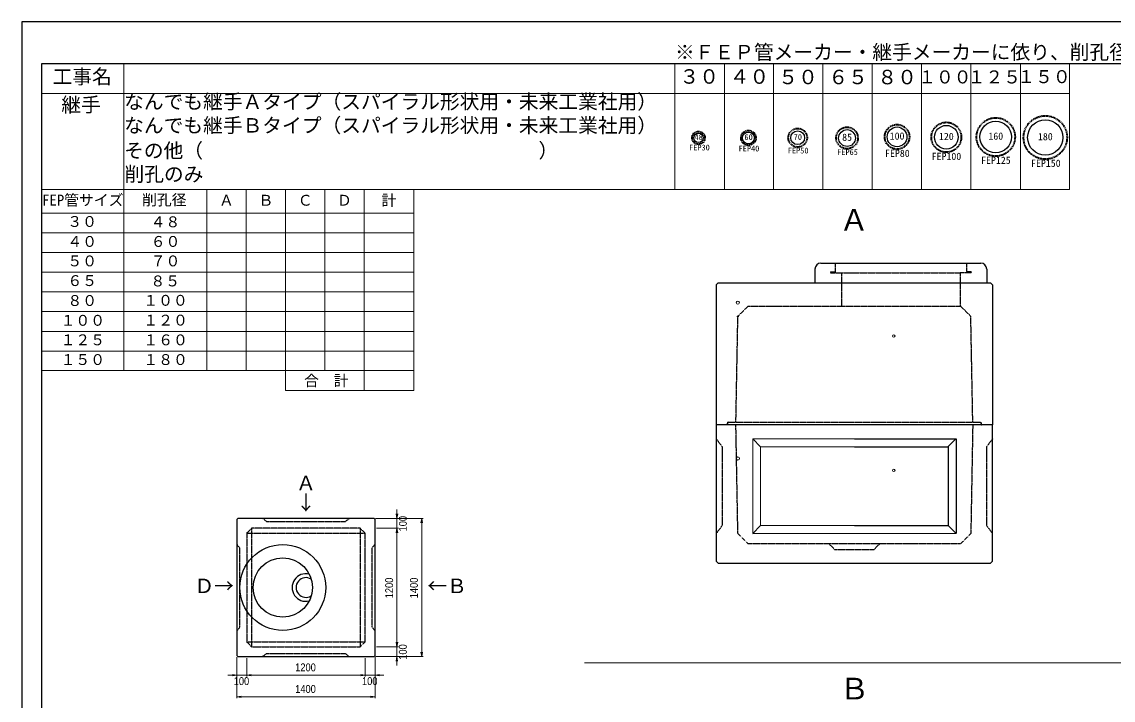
# Model space of a CAD drawing. Units: millimetres, scale not verified. Extents: x -420 to 421, y -297 to 297.
# Drawn here: x -420 to 132, y -47 to 297 of the extents above; entities that cross this region are included whole.
import ezdxf
from ezdxf.enums import TextEntityAlignment as Align

# ---------------------------------------------------------------- set-up
doc = ezdxf.new("R2010")
doc.units = ezdxf.units.MM
doc.header["$PDMODE"] = 32
doc.header["$PDSIZE"] = 0.5
doc.linetypes.add('USER1', pattern=[12.95, 6.35, -3.175, 0.25, -3.175])
doc.linetypes.add('USER2', pattern=[4.7625, 3.175, -1.5875])
doc.layers.add('0-0', color=7, linetype='Continuous')
for name, color, linetype, lineweight in [('0-1_0', 9, 'Continuous', 25), ('0-2_dims', 7, 'Continuous', 18), ('0-3_pen1実線', 4, 'Continuous', 13), ('0-4_pen2実線', 3, 'Continuous', 13), ('0-5_pen3実線', 7, 'Continuous', 25), ('0-6_pen4実線', 7, 'Continuous', 25), ('0-7_pen2破線', 3, 'USER2', 25), ('0-8_鉄筋', 1, 'Continuous', 25), ('0-9_draw', 7, 'Continuous', 13)]:
    doc.layers.add(name, color=color, linetype=linetype, lineweight=lineweight)
doc.styles.add('ＭＳ ゴシック', font='')
doc.styles.add('ＭＳ Ｐゴシック', font='')
doc.styles.get('ＭＳ ゴシック').set_extended_font_data('MS Gothic')
doc.styles.get('ＭＳ Ｐゴシック').set_extended_font_data('MS PGothic')

# ---------------------------------------------------------------- blocks, each defined once
blk = doc.blocks.new('部分図 1')
at = {"layer": '0-1_0'}
blk.add_lwpolyline([(0, 0), (16824, 0), (16824, 11878), (0, 11878)], close=True, dxfattribs=at)
at = {"layer": '0-2_dims'}
for p, q in [((1035, 8343.9), (1035, 11449.7)), ((6615.84, 10178), (6615.84, 11453)), ((7117.84, 10178), (7117.84, 11453)), ((7616.84, 10178), (7616.84, 11453)), ((8116.84, 10178), (8116.84, 11453)), ((8616.84, 10178), (8616.84, 11453)), ((9115.84, 10178), (9115.84, 11453)), ((9616.84, 10178), (9616.84, 11453)), ((10117.84, 10178), (10117.84, 11453)), ((10614.84, 10178), (10614.84, 11453)), ((200, 11152), (10614.84, 11152)), ((200, 10178), (10614.84, 10178)), ((1876.07, 8343.9), (1876.07, 10178)), ((2272.07, 8343.9), (2272.07, 10178)), ((2673.07, 8144), (2673.07, 10178)), ((3071.07, 8343.9), (3071.07, 10178)), ((3469.07, 8144), (3469.07, 10178)), ((200, 9940.1), (3972, 9940.1)), ((200, 9741.1), (3972, 9741.1)), ((200, 9542.3), (3972, 9542.3)), ((200, 9341.5), (3972, 9341.5)), ((200, 9142.5), (3972, 9142.5)), ((200, 8941.5), (3972, 8941.5)), ((200, 8741.5), (3972, 8741.5)), ((200, 8541.7), (3972, 8541.7)), ((3972, 8364.3), (3972, 8144)), ((2673.07, 8144), (3972, 8144)), ((16434, 5383), (5700, 5383))]:
    blk.add_line(p, q, dxfattribs=at)
at = {"layer": '0-2_dims', "lineweight": 13}
for p, q in [((3800.5, 6846.5), (3800.5, 6936.5)), ((3583.5, 6846.5), (3815.5, 6846.5)), ((3583.5, 6846.5), (4066.5, 6846.5)), ((3593.5, 6746.5), (3815.5, 6746.5)), ((3593.5, 6746.5), (3815.5, 6746.5)), ((3800.5, 6746.5), (3800.5, 6846.5)), ((3800.5, 6746.5), (3800.5, 6656.5)), ((3800.5, 6746.5), (3800.5, 5546.5)), ((4051.5, 5446.5), (4051.5, 6846.5)), ((3593.5, 5546.5), (3815.5, 5546.5)), ((3593.5, 5546.5), (3815.2, 5546.5)), ((3800.2, 5546.5), (3800.2, 5636.5)), ((3800.2, 5546.5), (3800.2, 5446.5)), ((2178.5, 5441.5), (2178.5, 5243.5)), ((2178.5, 5441.5), (2178.5, 5024.5)), ((2278.5, 5431.5), (2278.5, 5243.5)), ((2278.5, 5431.5), (2278.5, 5243.5)), ((3478.5, 5431.5), (3478.5, 5243.5)), ((3478.5, 5431.5), (3478.5, 5243.5)), ((3578.5, 5441.5), (3578.5, 5243.5)), ((3578.5, 5441.5), (3578.5, 5024.5)), ((3583.5, 5446.5), (3815.2, 5446.5)), ((3583.5, 5446.5), (4066.5, 5446.5)), ((3800.2, 5446.5), (3800.2, 5356.5)), ((2178.5, 5258.5), (2088.5, 5258.5)), ((2278.5, 5258.5), (2178.5, 5258.5)), ((2278.5, 5258.5), (2368.5, 5258.5)), ((2278.5, 5258.5), (3478.5, 5258.5)), ((3478.5, 5258.5), (3388.5, 5258.5)), ((3478.5, 5258.5), (3578.5, 5258.5)), ((3578.5, 5258.5), (3668.5, 5258.5)), ((2178.5, 5039.5), (3578.5, 5039.5))]:
    blk.add_line(p, q, dxfattribs=at)
at = {"layer": '0-2_dims'}
blk.add_lwpolyline([(200, 8343.9), (3972, 8343.9), (3972, 10178), (200, 10178)], close=True, dxfattribs=at)
at = {"layer": '0-2_dims', "lineweight": 13}
for points in [[(3793, 6891.5), (3800.5, 6846.5), (3808, 6891.5)], [(3808, 6701.5), (3800.5, 6746.5), (3793, 6701.5)], [(3808, 6701.5), (3800.5, 6746.5), (3793, 6701.5)], [(4059, 6801.5), (4051.5, 6846.5), (4044, 6801.5)], [(3792.7, 5591.5), (3800.2, 5546.5), (3807.7, 5591.5)], [(3793, 5591.5), (3800.5, 5546.5), (3808, 5591.5)], [(3807.7, 5401.5), (3800.2, 5446.5), (3792.7, 5401.5)], [(4044, 5491.5), (4051.5, 5446.5), (4059, 5491.5)], [(2133.5, 5251), (2178.5, 5258.5), (2133.5, 5266)], [(2323.5, 5266), (2278.5, 5258.5), (2323.5, 5251)], [(2323.5, 5266), (2278.5, 5258.5), (2323.5, 5251)], [(3433.5, 5251), (3478.5, 5258.5), (3433.5, 5266)], [(3433.5, 5251), (3478.5, 5258.5), (3433.5, 5266)], [(3623.5, 5266), (3578.5, 5258.5), (3623.5, 5251)], [(2223.5, 5047), (2178.5, 5039.5), (2223.5, 5032)], [(3533.5, 5032), (3578.5, 5039.5), (3533.5, 5047)]]:
    blk.add_lwpolyline(points, dxfattribs=at)
at = {"layer": '0-3_pen1実線'}
blk.add_line((9506.08, 9327.73), (9512.04, 9333.69), dxfattribs=at)
at = {"layer": '0-4_pen2実線'}
for centre, radius in [((7255, 9033.43), 16), ((8835, 8693.43), 12), ((7255.02, 7453.39), 16), ((8835.02, 7333.39), 12)]:
    blk.add_circle(centre, radius, dxfattribs=at)
at = {"layer": '0-5_pen3実線'}
for p, q in [((8096.08, 9433.69), (9716.08, 9433.69)), ((8036.08, 9373.69), (8036.08, 9233.69)), ((9776.08, 9373.69), (9776.08, 9233.69)), ((7035, 9213.43), (7055, 9233.43)), ((7035, 9213.43), (7035, 7793.43)), ((7055, 9233.43), (9815, 9233.43)), ((9835, 9213.43), (9815, 9233.43)), ((9835, 9213.43), (9835, 7793.43)), ((9835, 7793.43), (7035, 7793.43)), ((9835.02, 6413.39), (9835.02, 7793.39)), ((9463.02, 7653.39), (9383.02, 7573.39)), ((2188.5, 6846.5), (2178.5, 6836.5)), ((2178.5, 6836.5), (2178.5, 5456.5)), ((3568.5, 6846.5), (2188.5, 6846.5)), ((3568.5, 6846.5), (3578.5, 6836.5)), ((3578.5, 5456.5), (3578.5, 6836.5)), ((8435.02, 6773.39), (9385.02, 6773.39)), ((9385.02, 6773.39), (9465.02, 6693.39)), ((7405.02, 6693.39), (9462.32, 6696.09)), ((9835.02, 6413.39), (9815.02, 6393.39)), ((7055.02, 6393.39), (9815.02, 6393.39)), ((2178.5, 5456.5), (2188.5, 5446.5)), ((2188.5, 5446.5), (3568.5, 5446.5)), ((3578.5, 5456.5), (3568.5, 5446.5))]:
    blk.add_line(p, q, dxfattribs=at)
for points in [[(7035.02, 7793.39), (7035.02, 6413.39), (7055.02, 6393.39)], [(8435.02, 7653.39), (9465.02, 7653.39), (9465.02, 6693.39)], [(8435.02, 7573.39), (9385.02, 7573.39), (9385.02, 6773.39)]]:
    blk.add_lwpolyline(points, dxfattribs=at)
for radius in [435, 300]:
    blk.add_circle((2643.5, 6146.5), radius, dxfattribs=at)
for centre, radius, start, end in [((8096.08, 9373.69), 60, 90, 180), ((9716.08, 9373.69), 60, 0, 90), ((2878.5, 6146.5), 140, 76.66624, 283.33376), ((2878.5, 6146.5), 100, 58.18841, 301.81159)]:
    blk.add_arc(centre, radius, start, end, dxfattribs=at)
at = {"layer": '0-6_pen4実線'}
blk.add_lwpolyline([(200, 200), (16610, 200), (16610, 11452), (200, 11452)], close=True, dxfattribs=at)
at = {"layer": '0-7_pen2破線'}
for p, q in [((8242.08, 9433.69), (8242.08, 9333.69)), ((9570.08, 9433.69), (9570.08, 9345.69)), ((8194.08, 9345.69), (8194.08, 9333.69)), ((8194.08, 9345.69), (8242.08, 9345.69)), ((8194.08, 9333.69), (9506.08, 9333.69)), ((8306.08, 9333.69), (8306.08, 9233.69)), ((9618.08, 9333.69), (9506.08, 9333.69)), ((9506.08, 9333.69), (9506.08, 9233.69)), ((9618.08, 9345.69), (9570.08, 9345.69)), ((9618.08, 9345.69), (9618.08, 9333.69)), ((8306, 9233.43), (8306, 8993.43)), ((9505.8, 9233.03), (9505.8, 8993.03)), ((7255, 8893.43), (7355, 8993.43)), ((7235, 7823.43), (7255, 8893.43)), ((7155, 7823.43), (9715, 7823.43)), ((7255.02, 6693.39), (7235.02, 7793.39)), ((9835.02, 7653.39), (9775.02, 7573.39)), ((9775.02, 7573.39), (9775.02, 6773.39)), ((2278.5, 6696.5), (2328.5, 6746.5)), ((3428.5, 6746.5), (2328.5, 6746.5)), ((2328.5, 6746.5), (2328.5, 5546.5)), ((2478.5, 6816.5), (2438.5, 6846.5)), ((2478.5, 6816.5), (3278.5, 6816.5)), ((3278.5, 6816.5), (3318.5, 6846.5)), ((3428.5, 6746.5), (3478.5, 6696.5)), ((3428.5, 6746.5), (3428.5, 5546.5)), ((9775.02, 6773.39), (9835.02, 6693.39)), ((2278.5, 6696.5), (2278.5, 5596.5)), ((2278.5, 6696.5), (3478.5, 6696.5)), ((3478.5, 5596.5), (3478.5, 6696.5)), ((7355.02, 6593.39), (7255.02, 6693.39)), ((3548.5, 6546.5), (3578.5, 6586.5)), ((3548.5, 5746.5), (3548.5, 6546.5)), ((7355.02, 6593.39), (9515.02, 6593.39)), ((8235.02, 6533.39), (8175.02, 6593.39)), ((2208.5, 5746.5), (2178.5, 5706.5)), ((3548.5, 5746.5), (3578.5, 5706.5)), ((2328.5, 5546.5), (2278.5, 5596.5)), ((2278.5, 5596.5), (3478.5, 5596.5)), ((2328.5, 5546.5), (3428.5, 5546.5)), ((3478.5, 5596.5), (3428.5, 5546.5)), ((2478.5, 5476.5), (2438.5, 5446.5)), ((2478.5, 5476.5), (3278.5, 5476.5)), ((3278.5, 5476.5), (3318.5, 5446.5))]:
    blk.add_line(p, q, dxfattribs=at)
for points in [[(9515, 8993.43), (8435, 8993.43), (7355, 8993.43)], [(9635, 7823.43), (9615, 8893.43), (9515, 8993.43)], [(7155, 7823.43), (7145, 7793.43), (7155, 7823.43)], [(9634.49, 7793.39), (9615.02, 6693.39), (9515.02, 6593.39)], [(9725, 7793.43), (9715, 7823.43), (9725, 7793.43)], [(7035.02, 7653.39), (7095.02, 7573.39), (7095.02, 6773.39), (7035.02, 6693.39)], [(2208.5, 5746.5), (2208.5, 6546.5), (2178.5, 6586.5)], [(8235.02, 6533.39), (8635.02, 6533.39), (8695.02, 6593.39)]]:
    blk.add_lwpolyline(points, dxfattribs=at)
blk.add_point((7255, 8893.43), dxfattribs=at)
at = {"layer": '0-8_鉄筋', "linetype": 'USER1', "lineweight": 35}
for centre, radius in [((8867.94, 10712.5), 125), ((9366.94, 10708.4), 151.71), ((9867.94, 10711.4), 195), ((10369.94, 10706.4), 220.1), ((6855.94, 10702.5), 65), ((7361.94, 10702.4), 75), ((7860.94, 10703.5), 95), ((8360.74, 10701.4), 110)]:
    blk.add_circle(centre, radius, dxfattribs=at)
at = {"layer": '0-8_鉄筋'}
for centre, radius in [((9867.94, 10711.5), 160), ((10369.94, 10706.5), 179.11), ((6855.94, 10702.5), 48), ((7361.94, 10701.5), 60), ((7860.94, 10703.5), 70), ((8360.94, 10700.5), 85), ((8867.94, 10712.5), 100), ((9366.94, 10708.5), 120)]:
    blk.add_circle(centre, radius, dxfattribs=at)
at = {"layer": '0-9_draw'}
for p, q in [((7405.02, 7653.39), (7405.02, 6693.39)), ((7405.02, 7653.39), (7485.02, 7573.39)), ((7405.02, 7653.39), (8435.02, 7653.39)), ((7485.02, 7573.39), (7485.02, 6773.39)), ((7485.02, 7573.39), (8435.02, 7573.39)), ((7485.02, 6773.39), (7405.02, 6693.39)), ((7485.02, 6773.39), (8435.02, 6773.39))]:
    blk.add_line(p, q, dxfattribs=at)
at = {"layer": '0-2_dims', "style": 'ＭＳ ゴシック'}
for s, height, p in [('※ＦＥＰ管メーカー・継手メーカーに依り、削孔径は異なります。', 146.6, (6617.66, 11453.93)), ('工事名', 146.6, (311, 11205.7)), ('３０', 146.6, (6663.84, 11207)), ('４０', 146.6, (7171.84, 11206)), ('５０', 146.6, (7664.84, 11202)), ('６５', 146.6, (8171.84, 11202)), ('８０', 146.6, (8668.84, 11201)), ('１５０', 132, (10086.84, 11217)), ('１００', 132, (9081.84, 11214)), ('１２５', 132, (9583.84, 11214)), ('継手', 146.6, (400, 10920.7)), ('なんでも継手Ａタイプ（スパイラル形状用・未来工業社用）\u3000\u3000', 146.6, (1037, 10951.7)), ('なんでも継手Ｂタイプ（スパイラル形状用・未来工業社用）\u3000\u3000', 146.6, (1037, 10711.7)), ('その他（\u3000\u3000\u3000\u3000\u3000\u3000\u3000\u3000\u3000\u3000\u3000\u3000\u3000\u3000\u3000\u3000\u3000）', 146.6, (1036, 10456.7)), ('削孔のみ', 146.6, (1040, 10217.7)), ('FEP管サイズ', 110, (205.07, 9984)), ('削孔径', 110, (1218.07, 9986)), ('Ａ', 110, (1998.07, 9982)), ('Ｂ', 110, (2398.07, 9982)), ('Ｃ', 110, (2796.07, 9982)), ('Ｄ', 110, (3193.07, 9982)), ('計', 110, (3644.07, 9982)), ('Ａ', 219.9, (8282.01, 9694.8)), ('３０', 110, (461.07, 9767)), ('４８', 110, (1305.07, 9764)), ('４０', 110, (461.97, 9565)), ('６０', 110, (1305.97, 9565)), ('５０', 110, (461.97, 9367.6)), ('７０', 110, (1305.97, 9367.6)), ('６５', 110, (461.97, 9168.3)), ('８５', 110, (1302.97, 9164.6)), ('８０', 110, (462.07, 8966.6)), ('１００', 110, (1231.07, 8968.4)), ('１００', 110, (392.97, 8765.6)), ('１２０', 110, (1231.97, 8767.6)), ('１２５', 110, (392.97, 8568.2)), ('１６０', 110, (1231.97, 8567.7)), ('１５０', 110, (392.97, 8368.2)), ('１８０', 110, (1231.97, 8368.2)), ('合\u3000計', 110, (2860.07, 8155)), ('Ａ', 146.6, (2778.5, 7088.5)), ('↓', 146.6, (2778.5, 6888.5)), ('Ｄ→', 146.6, (1748.5, 6045.5)), ('←Ｂ', 146.6, (4108.5, 6045.5)), ('Ｂ', 219.9, (8286.21, 4946.4))]:
    blk.add_text(s, height=height, dxfattribs=at).set_placement(p, align=Align.BOTTOM_LEFT)
at = {"layer": '0-2_dims', "style": 'ＭＳ Ｐゴシック', "width": 0.9}
for s, p in [('100', (3924.59, 6714.68)), ('1200', (3785.5, 6037.41)), ('1400', (4036.5, 6037.41)), ('100', (3924.29, 5414.68))]:
    blk.add_text(s, height=79.98, rotation=90, dxfattribs=at).set_placement(p, align=Align.BOTTOM_LEFT)
for s, p in [('1200', (2769.41, 5273.5)), ('100', (2146.68, 5134.41)), ('100', (3446.68, 5134.41)), ('1400', (2769.41, 5054.5))]:
    blk.add_text(s, height=79.98, dxfattribs=at).set_placement(p, align=Align.BOTTOM_LEFT)
at = {"layer": '0-8_鉄筋', "color": 7, "style": 'ＭＳ ゴシック'}
for s, height, p in [('48', 58.65, (6815.74, 10663.4)), ('60', 58.65, (7321.74, 10662.4)), ('70', 58.65, (7820.74, 10664.4)), ('85', 73.31, (8311.74, 10650.2)), ('100', 73.31, (8793.24, 10662.4)), ('120', 73.31, (9292.24, 10658.4)), ('160', 73.31, (9793.24, 10661.4)), ('180', 73.31, (10295.24, 10656.4)), ('FEP30', 58.65, (6760.94, 10557.5)), ('FEP40', 58.65, (7262.74, 10547.3)), ('FEP50', 58.65, (7761.14, 10527.1)), ('FEP65', 58.65, (8261.34, 10511.4)), ('FEP80', 73.31, (8746.34, 10487.3)), ('FEP100', 73.31, (9218.74, 10456.6)), ('FEP125', 73.31, (9719.74, 10417)), ('FEP150', 73.31, (10225.74, 10386.6))]:
    blk.add_text(s, height=height, dxfattribs=at).set_placement(p, align=Align.BOTTOM_LEFT)

msp = doc.modelspace()

# ---------------------------------------------------------------- block references
at = {"layer": '0-0', "xscale": 0.05, "yscale": 0.05}
msp.add_blockref('部分図 1', (-420.5, -297), dxfattribs=at)

doc.saveas('drawing.dxf')
